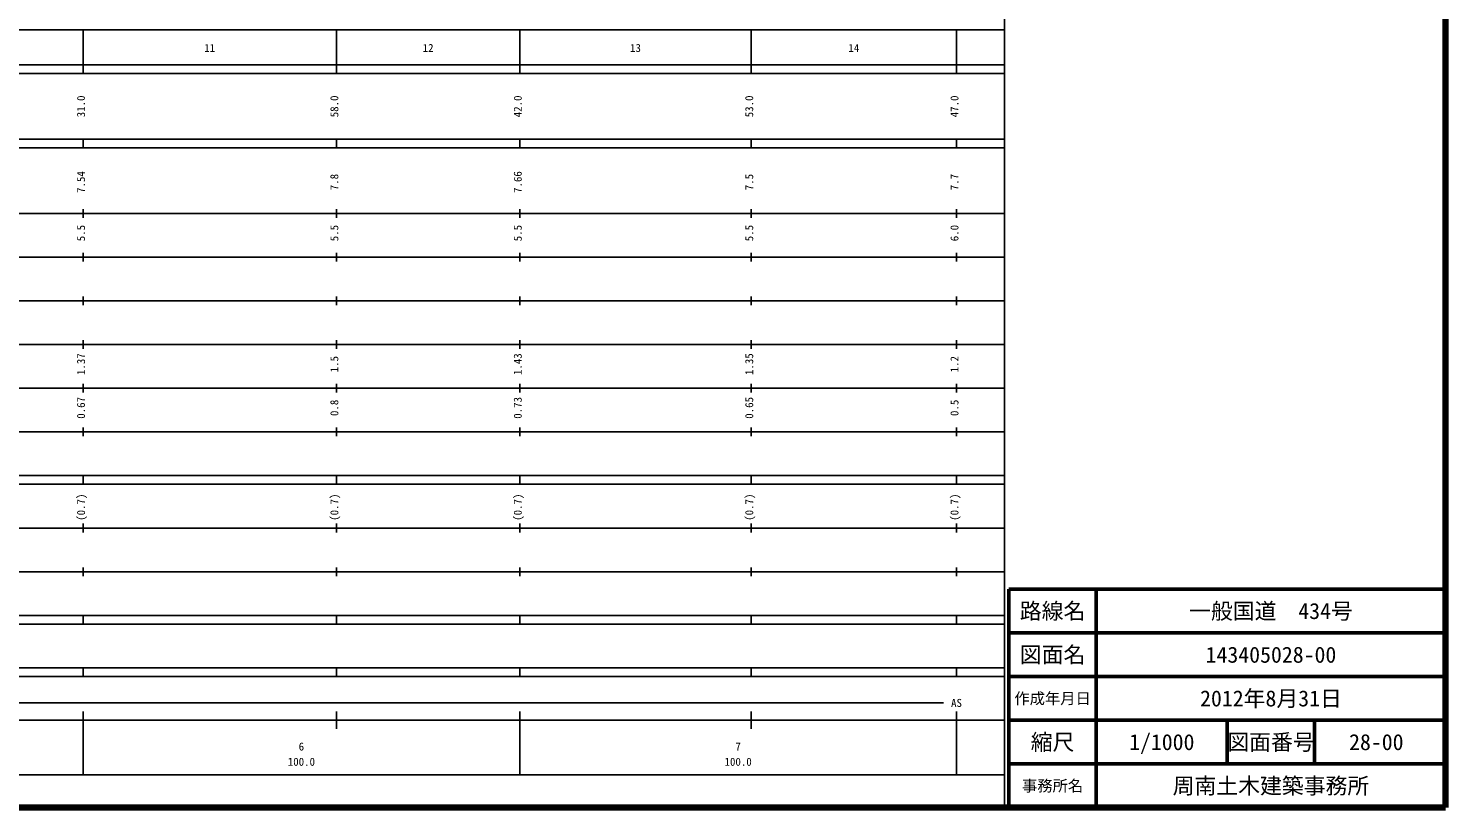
# Model space of a CAD drawing. Units: millimetres on the paper, enlarged 1000 times. Extents: x 40000 to 680000, y 20000 to 380000.
# Drawn here: x 355479 to 680000, y 20000 to 198357 of the extents above; entities that cross this region are included whole.
import ezdxf
from ezdxf.enums import TextEntityAlignment as Align

# ---------------------------------------------------------------- set-up
doc = ezdxf.new("R2010")
doc.units = ezdxf.units.MM
doc.header["$LTSCALE"] = 1000
for name, color, linetype, lineweight in [('M-TTL', 2, 'Continuous', 140), ('M-TTL-BAND', 7, 'Continuous', 25), ('M-TTL-FRAM', 2, 'Continuous', 50), ('M-TTL-LINE', 7, 'Continuous', 50)]:
    doc.layers.add(name, color=color, linetype=linetype, lineweight=lineweight)
doc.layers.add('M-TTL-TXT', color=7, linetype='Continuous')
doc.styles.add('ＭＳ ゴシック', font='')
doc.styles.get('ＭＳ ゴシック').set_extended_font_data('MS Gothic')

msp = doc.modelspace()

# ---------------------------------------------------------------- linework, layer by layer
at = {"layer": 'M-TTL'}
for p, q in [((680000, 20000), (680000, 380000)), ((40000, 20000), (680000, 20000))]:
    msp.add_line(p, q, dxfattribs=at)
at = {"layer": 'M-TTL-BAND'}
for p, q in [((579000, 20000), (579000, 370000)), ((68000, 198000), (579000, 198000)), ((368000, 188000), (368000, 198000)), ((426000, 188000), (426000, 198000)), ((468000, 188000), (468000, 198000)), ((521000, 188000), (521000, 198000)), ((568000, 188000), (568000, 198000)), ((40000, 190000), (579000, 190000)), ((40000, 188000), (579000, 188000)), ((40000, 173000), (579000, 173000)), ((368000, 171000), (368000, 173000)), ((426000, 171000), (426000, 173000)), ((468000, 171000), (468000, 173000)), ((521000, 171000), (521000, 173000)), ((568000, 171000), (568000, 173000)), ((40000, 171000), (579000, 171000)), ((40000, 156000), (579000, 156000)), ((368000, 155000), (368000, 157000)), ((426000, 155000), (426000, 157000)), ((468000, 155000), (468000, 157000)), ((521000, 155000), (521000, 157000)), ((568000, 155000), (568000, 157000)), ((368000, 145000), (368000, 147000)), ((426000, 145000), (426000, 147000)), ((468000, 145000), (468000, 147000)), ((521000, 145000), (521000, 147000)), ((568000, 145000), (568000, 147000)), ((46000, 146000), (579000, 146000)), ((368000, 135000), (368000, 137000)), ((426000, 135000), (426000, 137000)), ((468000, 135000), (468000, 137000)), ((521000, 135000), (521000, 137000)), ((568000, 135000), (568000, 137000)), ((52000, 136000), (579000, 136000)), ((368000, 125000), (368000, 127000)), ((426000, 125000), (426000, 127000)), ((468000, 125000), (468000, 127000)), ((521000, 125000), (521000, 127000)), ((568000, 125000), (568000, 127000)), ((46000, 126000), (579000, 126000)), ((368000, 115000), (368000, 117000)), ((426000, 115000), (426000, 117000)), ((468000, 115000), (468000, 117000)), ((521000, 115000), (521000, 117000)), ((568000, 115000), (568000, 117000)), ((52000, 116000), (579000, 116000)), ((46000, 106000), (579000, 106000)), ((368000, 105000), (368000, 107000)), ((426000, 105000), (426000, 107000)), ((468000, 105000), (468000, 107000)), ((521000, 105000), (521000, 107000)), ((568000, 105000), (568000, 107000)), ((40000, 96000), (579000, 96000)), ((368000, 94000), (368000, 96000)), ((426000, 94000), (426000, 96000)), ((468000, 94000), (468000, 96000)), ((521000, 94000), (521000, 96000)), ((568000, 94000), (568000, 96000)), ((40000, 94000), (579000, 94000)), ((368000, 83000), (368000, 85000)), ((426000, 83000), (426000, 85000)), ((468000, 83000), (468000, 85000)), ((521000, 83000), (521000, 85000)), ((568000, 83000), (568000, 85000)), ((49000, 84000), (579000, 84000)), ((368000, 73000), (368000, 75000)), ((426000, 73000), (426000, 75000)), ((468000, 73000), (468000, 75000)), ((521000, 73000), (521000, 75000)), ((568000, 73000), (568000, 75000)), ((40000, 74000), (579000, 74000)), ((40000, 64000), (579000, 64000)), ((40000, 62000), (579000, 62000)), ((368000, 62000), (368000, 64000)), ((426000, 62000), (426000, 64000)), ((468000, 62000), (468000, 64000)), ((521000, 62000), (521000, 64000)), ((568000, 62000), (568000, 64000)), ((40000, 52000), (579000, 52000)), ((368000, 50000), (368000, 52000)), ((426000, 50000), (426000, 52000)), ((468000, 50000), (468000, 52000)), ((521000, 50000), (521000, 52000)), ((568000, 50000), (568000, 52000)), ((40000, 50000), (579000, 50000)), ((71000, 44000), (565000, 44000)), ((40000, 40000), (579000, 40000)), ((368000, 27500), (368000, 42000)), ((426000, 38000), (426000, 42000)), ((468000, 27500), (468000, 42000)), ((521000, 38000), (521000, 42000)), ((568000, 27500), (568000, 42000)), ((68000, 27500), (579000, 27500))]:
    msp.add_line(p, q, dxfattribs=at)
at = {"layer": 'M-TTL-FRAM'}
for p, q in [((680000, 70000), (580000, 70000)), ((580000, 70000), (580000, 20000))]:
    msp.add_line(p, q, dxfattribs=at)
at = {"layer": 'M-TTL-LINE'}
for p, q in [((600000, 70000), (600000, 20000)), ((680000, 60000), (580000, 60000)), ((680000, 50000), (580000, 50000)), ((680000, 40000), (580000, 40000)), ((630000, 40000), (630000, 30000)), ((650000, 40000), (650000, 30000)), ((680000, 30000), (580000, 30000))]:
    msp.add_line(p, q, dxfattribs=at)

# ---------------------------------------------------------------- texts
at = {"layer": 'M-TTL-BAND', "style": 'ＭＳ ゴシック'}
for s, p in [('11', (397000, 192405)), ('12', (447000, 192405)), ('13', (494500, 192405)), ('14', (544500, 192405)), ('AS', (568000, 42500)), ('6', (418000, 32523)), ('7', (518000, 32523)), ('100.0', (418000, 29033)), ('100.0', (518000, 29033))]:
    msp.add_text(s, height=1833, dxfattribs=at).set_placement(p, align=Align.BOTTOM_CENTER)
for s, p in [('31.0', (369000, 180500)), ('58.0', (427000, 180500)), ('42.0', (469000, 180500)), ('53.0', (522000, 180500)), ('47.0', (569000, 180500)), ('7.54', (369000, 163174)), ('7.66', (469000, 163174)), ('7.8', (427000, 163174)), ('7.5', (522000, 163174)), ('7.7', (569000, 163174)), ('5.5', (369000, 151500)), ('5.5', (427000, 151500)), ('5.5', (469000, 151500)), ('5.5', (522000, 151500)), ('6.0', (569000, 151500)), ('1.37', (369000, 121500)), ('1.43', (469000, 121500)), ('1.35', (522000, 121500)), ('1.5', (427000, 121500)), ('1.2', (569000, 121500)), ('0.67', (369000, 111500)), ('0.73', (469000, 111500)), ('0.65', (522000, 111500)), ('0.8', (427000, 111500)), ('0.5', (569000, 111500)), ('(0.7)', (369000, 88764)), ('(0.7)', (427000, 88764)), ('(0.7)', (469000, 88764)), ('(0.7)', (522000, 88764)), ('(0.7)', (569000, 88764))]:
    msp.add_text(s, height=1833, rotation=90, dxfattribs=at).set_placement(p, align=Align.BOTTOM_CENTER)
at = {"layer": 'M-TTL-TXT', "style": 'ＭＳ ゴシック'}
for s, height, p in [('路線名', 3666, (590000, 65000)), ('路線名', 3666, (590000, 65000)), ('一般国道\u3000434号', 3666, (640000, 65000)), ('図面名', 3666, (590000, 55000)), ('図面名', 3666, (590000, 55000)), ('143405028-00', 3666, (640000, 55000)), ('作成年月日', 2566, (590000, 45000)), ('作成年月日', 2566, (590000, 45000)), ('2012年8月31日', 3666, (640000, 45000)), ('縮尺', 3666, (590000, 35000)), ('縮尺', 3666, (590000, 35000)), ('1/1000', 3666, (615000, 35000)), ('図面番号', 3666, (640000, 35000)), ('図面番号', 3666, (640000, 35000)), ('28-00', 3666, (664125, 35000)), ('事務所名', 2566, (590000, 25000)), ('事務所名', 2566, (590000, 25000)), ('周南土木建築事務所', 3666, (640000, 25000))]:
    msp.add_text(s, height=height, dxfattribs=at).set_placement(p, align=Align.MIDDLE_CENTER)

doc.saveas('drawing.dxf')
